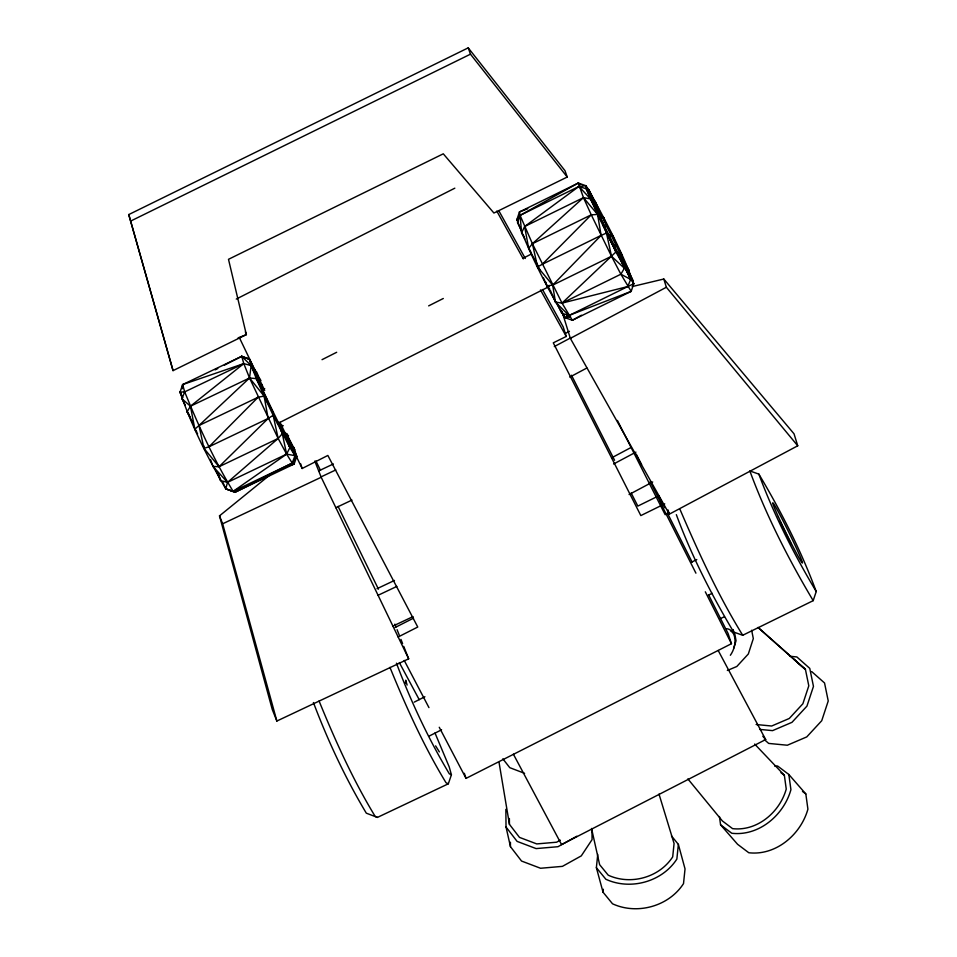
<?xml version="1.0" encoding="UTF-8"?>
<svg xmlns="http://www.w3.org/2000/svg" width="957" height="957" viewBox="0 0 957 957"><rect width="100%" height="100%" fill="white"/><g stroke="black" fill="none" stroke-linecap="round" stroke-linejoin="round"><path stroke-width="1.44" d="M259.239 383.733L259.395 378.111L258.318 377.608L249.263 359.019L241.726 356.327L182.62 384.582L180.048 392.107C191.579 425.805 207.729 458.068 225.768 488.752L235.051 492.257L294.158 464.013L296.73 456.489L293.811 447.29M258.103 380.515L258.318 377.608L254.945 369.414M405.505 683.059L405.72 680.2L407.096 685.092M182.201 388.757L182.62 384.582L243.796 363.612L251.141 365.61C265.986 396.078 279.42 427.253 296.73 456.489L292.232 463.104L235.051 492.257L225.768 488.752L222.802 482.268M671.479 835.939L678.369 844.361L685.033 868.908L683.513 883.61C668.811 906.446 637.027 915.119 612.516 903.791L603.042 892.211L596.378 867.676L597.742 854.434M603.042 892.211L603.341 889.268M678.369 844.361L676.862 859.063C662.16 881.899 630.376 890.584 605.853 879.256L596.378 867.676M288.595 465.915L294.158 464.013L292.232 463.104L286.622 454.132L278.152 438.462L249.538 377.991L251.141 365.61L249.263 359.019L259.479 381.687L256.344 378.625L251.141 365.61L241.726 356.327L224.44 365.143M258.845 382.369L259.395 378.111L260.962 380.623M598.484 214.643L599.07 211.82L588.914 190.06L585.828 185.706L578.291 183.038L519.448 211.94L516.924 219.548C529.46 253.533 546.244 286.454 564.809 317.604L572.358 320.26L631.189 291.359L633.725 283.75C622.253 251.177 605.219 220.517 588.914 190.06L586.557 188.505M261.608 387.501L262.23 384.594M225.768 488.752L227.515 482.376L278.152 438.462L283.451 432.373L289.899 447.541L294.983 455.664L296.73 456.489L286.514 433.82L280.545 429.442M733.732 648.212L736.041 640.747L734.797 633.941L730.586 630.735M813.199 600.649L816.225 591.534C801.212 550.837 781.103 511.421 758.865 474.122L749.833 470.928C766.425 515.895 788.628 559.438 813.199 600.649L742.728 635.269L733.696 632.075C711.458 594.775 691.349 555.347 676.336 514.651M313.418 702.534C327.88 740.73 345.333 778.089 366.316 813.175L377.429 817.41L448.319 783.807L451.417 774.811L449.216 766.904L434.992 732.978M527.75 208.734L519.448 211.94L520.07 215.373L517.486 222.658L521.302 230.159M296.73 456.489L287.674 437.899L286.598 437.397L294.983 455.664L292.232 463.104L233.137 491.348L227.515 489.577M518.108 222.132L516.924 219.548L520.07 215.373L578.913 186.471L585.828 185.706L586.39 188.816C600.195 219.5 616.798 248.82 630.639 279.396L627.792 286.55L564.809 317.604L560.91 310.044M185.251 405.11L181.926 398.698L184.689 391.868L182.62 384.582M601.008 220.122L602.288 217.538L595.17 201.221M182.56 397.526L180.048 392.107L184.689 391.868C198.589 426.021 213.937 459.827 233.137 491.348L286.622 454.132L289.899 447.541L286.598 437.397M597.742 214.272L599.07 211.82L586.39 188.816L578.913 186.471L524.615 226.522L521.601 232.754L524.938 238.963M580.648 184.605L578.291 183.038L520.07 215.373L532.415 243.712L562.034 303.118L620.878 274.216L624.383 268.235L617.265 251.918L615.901 251.978L562.034 303.118L555.467 302.089L550.454 290.581M249.681 359.342L241.726 356.327L243.796 363.612L190.443 406.235L187.129 411.713L193.17 423.281M543.492 277.997L546.985 285.82L552.656 285.162L601.104 235.398L606.487 233.089L608.09 233.891L615.901 251.978L633.725 283.75L627.792 286.55L562.034 303.118L572.358 320.26L581.413 315.236M184.689 391.868L243.796 363.612L249.538 377.991L198.984 425.506L203.961 448.378L209.033 446.752L258.091 397.263L264.084 396.066L267.481 400.528L256.344 378.625L249.538 377.991L190.443 406.235L181.926 398.698M568.948 315.451L555.467 302.089L552.656 285.162L537.571 266.943L542.26 264.299L591.259 214.811L597.575 214.452L603.52 224.333L606.487 233.089L611.499 256.261L620.878 274.216L631.189 291.359L568.948 315.451L561.723 313.238L558.051 305.379M403.71 646.334L408.675 658.811L276.86 721.04L272.278 709.532L219.5 515.859L271.154 473.906M609.19 237.24L611.463 235.566L613.066 236.367L621.775 258.282L633.725 283.75L621.775 258.282L619.059 257.457M613.664 246.679L616.033 245.124L588.914 190.06L599.895 216.354L590.517 198.912L586.39 188.816L597.778 211.174M604.238 227.311L606.642 225.876L603.652 217.478L602.288 217.538L599.07 211.82M560.276 840.162L556.603 842.208L536.757 843.918L519.484 837.387L509.435 824.336L499.075 762.573M576.844 836.215L557.991 846.706L536.123 848.596L517.103 841.394L506.026 827.015L505.858 809.323M565.503 333.395L569.439 331.301M554.306 346.578L571.353 337.498M570.348 338.371L666.359 287.256L797.731 445.795L669.326 514.16L570.348 338.371L562.56 313.214M569.786 377.106L586.844 368.026M611.69 457.805L631.357 447.326M613.604 464.001L635.903 452.135M629.084 494.53L652.698 481.957M718.193 650.485L765.684 739.558L561.568 844.576L513.383 754.188M215.122 369.892L217.789 368.541M236.271 299.074L454.826 188.182M295.163 453.941L302.149 468.499L327.856 455.448L417.754 627.026L398.148 636.979M395.121 627.493L413.508 618.162M439.251 727.272L466.035 778.376L731.459 643.702L728.086 633.522L708.742 595.134M262.051 389.942L264.718 388.59M322.031 359.676L336.685 352.284M428.652 305.881L443.306 298.488M523.276 258.139L531.267 254.107M277.398 423.676L549.282 286.49M414.237 702.127L424.896 696.744M691.456 562.249L696.78 559.558M429.585 735.861L441.584 729.808M708.132 595.314L712.128 593.304M128.764 214.571L468.224 47.85L564.989 170.693L567.238 177.033L493.92 213.028L443.282 153.814L228.496 259.311L246.356 334.627L173.05 370.634L128.764 214.571L173.05 370.634M131.013 220.9L470.461 54.178L567.238 177.033M578.291 183.038L583.459 197.632L591.259 214.811L532.415 243.712L528.659 248.306L538.145 266.285L535.764 261.153M542.26 264.299L601.104 235.398L597.575 214.452L590.517 198.912L578.913 186.471M552.656 285.162L611.499 256.261L624.383 268.235M542.475 289.493L563.23 326.971L566.257 336.457L553.29 342.833L640.831 515.584L661.73 505.32L658.703 495.834L637.817 506.097L631.177 493.011M662.124 505.176L664.744 503.896M669.075 512.737L665.151 514.663L617.397 420.434M258.091 397.263L198.984 425.506L194.869 429.155L197.632 433.94M209.033 446.752L268.139 418.496L273.176 415.29L273.104 412.419L264.084 396.066L256.344 378.625L262.697 389.726M216.426 471.299L220.684 480.629L227.515 482.376L286.622 454.132L294.983 455.664M318.597 470.952L333.407 463.954M320.978 476.921L335.787 469.923M276.86 721.04L222.658 523.79L321.205 477.256L314.781 461.095M335.811 507.724L351.973 500.092M376.986 588.711L394.487 580.444M378.015 595.314L396.856 586.414M392.86 626.129L413.053 616.583M720.477 618.521L724.461 616.763M727.344 670.474L736.806 666.491L748.326 653.99L753.315 638.606L751.652 630.256M238.114 337.869L246.356 334.627L245.375 331.864M632.17 286.574L663.811 279.025L794.035 433.832L797.731 445.795M570.348 316.982L564.809 317.604L561.544 310.917M774.715 766.102L777.61 766.019L788.831 774.476L805.83 793.951L807.911 809.155C800.842 834.54 775.983 855.869 748.793 852.747L737.572 844.289L720.573 824.814L719.437 816.524M616.834 253.067L619.658 253.103L621.978 255.005L622.792 259.359M210.528 459.527L213.028 466.454L219.057 466.717L278.152 438.462L273.176 415.29L264.084 396.066L249.538 377.991M613.138 244.908L616.033 245.124L621.978 255.005L620.172 252.863M789.681 656.251L796.858 656.945L809.766 668.381L813.462 686.384L806.942 706.122L791.977 722.332L772.562 730.634L759.643 729.39M756.126 724.509L771.665 726.016L789.286 718.468L802.875 703.766L808.797 685.834L805.447 669.493L758.064 627.433M608.664 235.147L611.463 235.566M566.735 315.272L570.48 316.444M277.949 423.927L283.296 425.781M244.872 357.679L249.777 359.413M524.592 773.328L509.77 767.67L502.856 758.841M281.226 431.344L286.514 433.82L288.607 435.866M451.417 774.811L449.335 773.818C428.353 738.744 410.9 701.385 396.437 663.177M448.319 783.807L446.01 782.718C423.795 746.161 406.103 706.936 389.954 667.376M377.429 817.41L375.12 816.321C352.918 779.764 335.225 740.539 319.064 700.979M241.726 356.327L243.64 357.248M540.119 270.161L537.571 266.943L532.415 243.712L583.459 197.632L590.517 198.912L603.52 224.333M620.878 274.216L630.639 279.396L620.483 257.636M285.246 436.26L287.674 437.899L286.514 433.82L294.852 449.898M780.96 772.706L784.357 775.266L786.247 789.07C779.835 812.122 757.262 831.477 732.583 828.642L722.391 820.962L687.88 778.926M802.468 791.415L805.83 793.951M720.573 824.814L731.806 833.272C758.985 836.394 783.855 815.065 790.925 789.681L788.831 774.476M811.644 671.539L824.539 682.975L828.236 700.967L821.728 720.717L806.751 736.914L787.336 745.228L768.674 743.422L764.368 739.605M758.446 627.84L805.447 669.493L793.724 659.11M754.654 744.067L784.357 775.266M213.028 466.454L227.515 482.376M762.813 736.256L765.684 739.558M549.892 289.301L546.985 285.82L545.586 281.872M506.026 827.015L510.464 846.682L521.541 861.049L540.561 868.262L562.429 866.36L581.282 855.881L592.072 839.612L591.976 829.288M196.604 431.428L194.869 429.155L190.443 406.235M188.685 413.855L187.129 411.713L190.072 416.869M604.369 227.67L613.138 245.746M816.225 591.534C793.987 554.235 773.89 514.818 758.865 474.122M742.728 635.269C718.169 595.469 698.562 552.584 680.104 509.65M524.005 236.463L521.601 232.754L520.07 215.373M399.32 662.543L419.226 699.663M435.614 745.886L439.359 751.903M606.642 225.876L613.066 236.367M530.657 251.619L528.659 248.306L524.615 226.522L583.459 197.632L597.575 214.452L615.901 251.978L612.923 243.58M629.419 274.898L629.036 270.544L621.775 258.282L633.163 280.64M779.823 521.445L791.295 544.461M498.788 210.66L525.285 258.474M496.803 211.09L523.3 258.916M540.478 289.935L566.257 336.457M289.899 447.541L273.176 415.29L278.714 423.592L282.243 433.365L286.622 454.132M619.658 253.103L629.036 270.544M404.237 660.426L428.951 707.606M609.836 239.417L612.48 244.478L603.329 225.23L603.568 226.534M181.363 394.655L180.048 392.107L182.62 397.382M636.261 454.144L641.573 464.612M650.186 481.622L661.466 503.872M571.485 375.228L614.597 460.293M658.703 495.834L664.708 507.748M667.376 513.036L692.055 562.034M661.73 505.32L695.918 573.171M705.309 591.809L731.459 643.702M607.396 234.214L612.504 244.466M611.499 256.261L591.259 214.811M585.828 185.706L597.491 209.583M516.924 219.548L518.227 222.227M315.93 460.987L320.487 470.342M338.072 506.397L378.446 589.177M617.265 251.918L630.639 279.396M321.205 477.256L408.675 658.811M239.322 337.522L264.706 390.444M279.934 422.193L286.287 435.423M256.392 371.591L258.797 376.807M538.827 267.565L539.987 270.173M217.395 472.878L220.684 480.629L218.136 473.715M609.932 237.886L612.612 244.442M394.882 624.155L395.983 626.919M397.083 629.694L399.296 635.245M400.947 639.396L402.598 643.559M219.5 515.859L222.658 523.79M468.224 47.85L470.461 54.178M464.336 773.292L466.035 778.376M300.63 463.75L302.149 468.499M663.811 279.025L666.359 287.256M668.034 509.973L669.326 514.16M659.002 794.071L674.075 843.512L672.699 856.862C659.349 877.593 630.496 885.464 608.233 875.188L599.632 864.673L591.534 828.451M554.785 299.732L555.467 302.089M258.318 377.608L259.479 381.687M603.652 217.478L604.597 221.785M733.241 629.598L733.696 632.075M264.084 396.066L268.139 418.496L219.057 466.717L203.961 448.378L203.901 445.926M510.428 842.256L510.464 846.682M509.375 818.498L509.435 824.336M726.471 628.725A17.31 11.424 -69.7 0 1 734.82 638.116A17.31 11.424 -69.7 0 1 730.358 655.27M778.436 516.9A33.567 1.376 63.8 0 0 802.253 562.943A33.567 1.376 63.8 0 0 781.941 518.646A33.567 1.376 63.8 0 0 778.436 516.9"/></g></svg>
